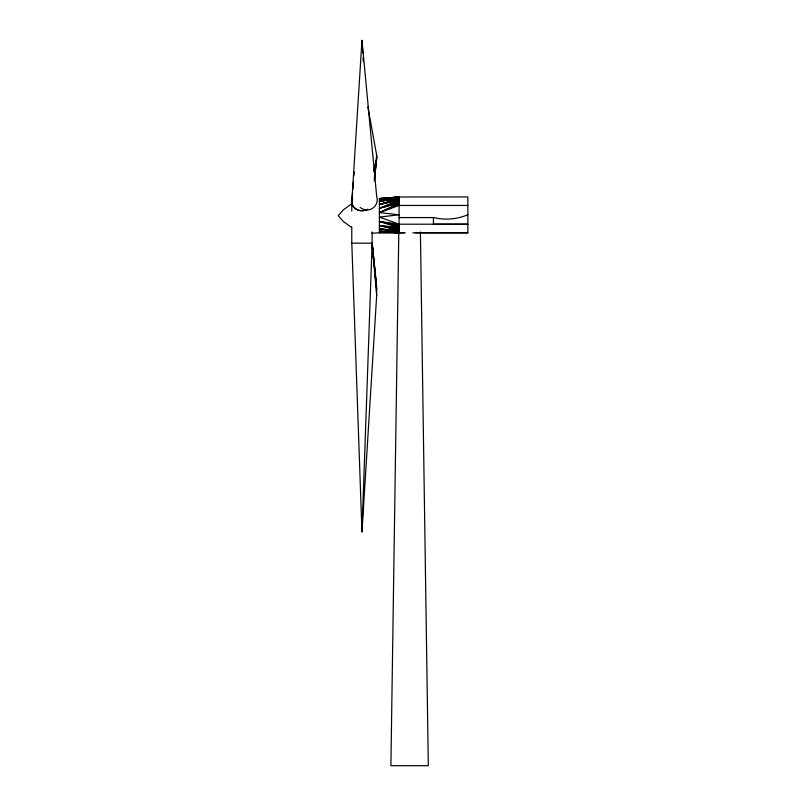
<?xml version="1.0" encoding="UTF-8"?>
<svg xmlns="http://www.w3.org/2000/svg" width="806" height="806" viewBox="0 0 806 806"><rect width="100%" height="100%" fill="white"/><g stroke="black" fill="none" stroke-linecap="round" stroke-linejoin="round"><path stroke-width="1.21" d="M398.809 232.037L390.9 765.7L428.318 765.7L420.41 232.037M351.809 243.18L361.965 531.94L376.674 295.53L376.442 284.095L372.12 243.18L372.15 231.927M361.965 531.94L372.12 243.18L351.779 243.18L351.779 226.929M351.809 201.923L361.965 40.34L376.674 196.301C379.747 206.568 368.544 214.094 360.191 207.444M374.055 171.577C373.531 165.895 377.53 160.908 376.674 155.195L367.848 106.926M351.91 200.674L352.605 191.949M352.806 189.46L353.401 181.975M353.894 175.738L354.197 172M371.929 245.598L372.12 243.18L376.795 289.828M374.387 176.937L375.626 163.185M374.397 178.559L374.992 172.413M375.233 169.955L375.717 165.039M375.959 162.58L376.674 155.195M374.407 179.758L376.442 160.062M374.327 180.887L376.795 157.382M351.507 203.989L343.366 209.832L338.167 215.676L343.366 221.519L351.507 227.363M399.081 204.341L379.414 212.583L399.081 214.829L379.414 217.066L399.081 224.209L467.833 224.209L433.457 224.209L433.457 217.529A55.261 55.151 0 0 0 467.833 214.779M399.081 201.188L379.414 208.321L399.081 203.243L379.414 212.583L399.081 205.449L467.833 205.449M399.081 202.185L379.414 208.321L399.081 200.261L379.414 204.543L399.081 198.064L379.414 201.54L399.081 196.996L467.833 196.926L467.833 232.863L412.833 232.863M399.081 198.689L379.414 204.543L399.081 199.425M399.081 197.208L379.414 201.54L399.081 197.571M394.164 197.883L397.852 197.319L394.164 197.944M388.018 198.054L380.644 198.669L397.852 197.138L379.414 198.548L379.414 232.803L371.626 233.256M390.477 197.843L397.852 197.238M379.414 198.548L399.081 196.926L399.081 232.863L405.327 232.863M379.414 232.803L404.078 232.743M399.081 217.57L433.457 217.57M415.332 232.743L467.833 232.743M379.414 232.581L399.081 232.743L379.414 231.211L399.081 232.541L379.414 228.773L399.081 230.728L379.414 225.448L399.081 227.715L379.414 221.459L399.081 224.209M394.164 232.521L399.081 232.743M399.081 232.793L379.414 231.211L399.081 232.863L396.623 232.481M399.081 231.493L379.414 228.773L399.081 232.098M399.081 228.813L379.414 225.448L399.081 229.821M399.081 225.378L379.414 221.459L399.081 226.567M375.122 276.206L376.442 284.095M375.626 278.423L372.12 243.18L372.261 249.276M376.674 295.53L372.12 243.18L372.584 249.366M372.775 251.845L373.249 258.031M361.965 40.34L362.75 52.864M363.063 57.871L363.305 61.629M351.779 201.047L351.779 211.051M367.042 209.54A10.156 8.795 0 0 1 355.778 208.905A10.156 8.795 0 0 1 352.151 199.646M367.738 209.248A10.236 8.866 0 0 1 355.386 208.714A10.236 8.866 0 0 1 352.635 198.276M399.081 196.926L379.414 199.485L399.081 196.996"/></g></svg>
